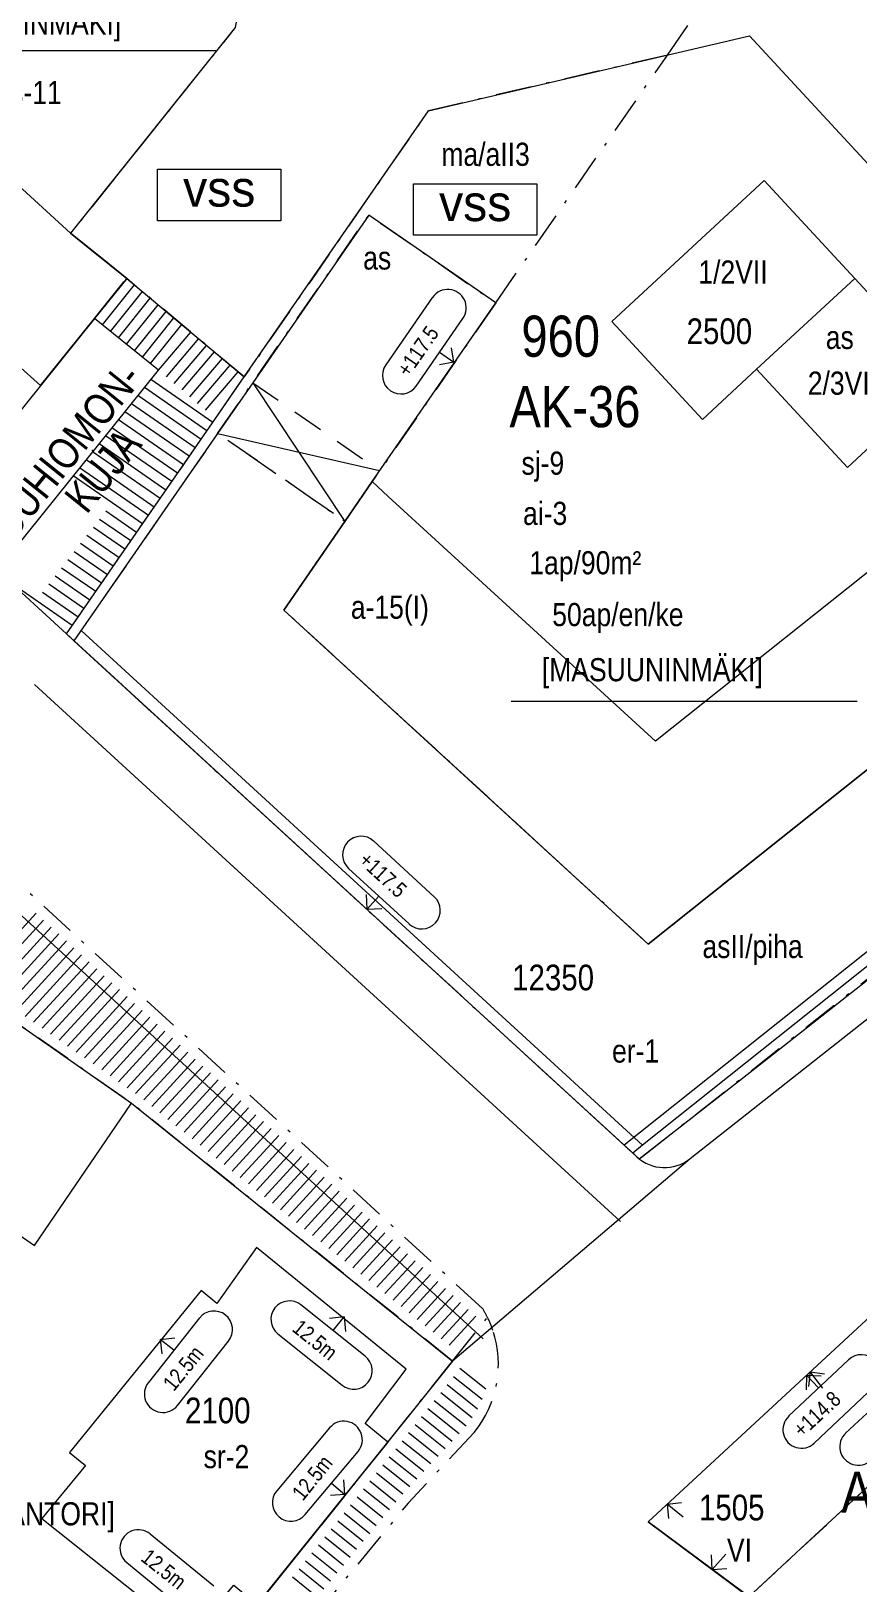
# Model space of a CAD drawing. Header units: metres. Extents: x 24485995 to 24488038, y 6819999 to 6822001.
# Drawn here: x 24487476.3 to 24487556.7, y 6821551.1 to 6821702 of the extents above; entities that cross this region are included whole.
import ezdxf
from ezdxf.enums import TextEntityAlignment as Align

# ---------------------------------------------------------------- set-up
doc = ezdxf.new("R2010")
doc.units = ezdxf.units.M
for name, pattern in [('k10020', [0]), ('k10040', [10.3, 3.5, -1.5, 0.3, -1.5, 3.5]), ('k10050', [8, 3, -2, 3]), ('K10271', [0]), ('k10400', [0]), ('K10430', [0]), ('k10630.1', [0]), ('k10vi1', [0]), ('Rak_yht', [0])]:
    doc.linetypes.add(name, pattern=pattern)
for name, color, linetype, lineweight in [('AK_AsemakaavaTeksti_Kadun_puistonnimi', 7, 'Continuous', 0), ('AK_AsemakaavaTeksti_Korttelinumero', 7, 'Continuous', 0), ('AK_AsemakaavaViiva_Kaupunginosan_raja', 7, 'Continuous', 0), ('AK_Kaavamerkinta_Kayttotarkoitusalue', 7, 'Continuous', 0), ('AK_KayttotarkoitusSymboliViiva_Virkistysalueen_kuvio_murtoviiva', 7, 'Continuous', 0), ('AK_KayttotarkoitusViiva', 7, 'Continuous', 0), ('AK_LiikennointiTeksti_Autopaikkamerkinta_m2', 7, 'Continuous', 0), ('AK_LiikennointiViiva_Ajoneuvoliittymakielto', 7, 'Continuous', 0), ('AK_LiikennointiViiva_Polkuviivoitus', 7, 'Continuous', 0), ('AK_MuuAsemakaavaTeksti_Alueenosan_kayttotarkoitus', 7, 'Continuous', 0), ('AK_MuuAsemakaavaTeksti_Erityismaarays', 7, 'Continuous', 0), ('AK_MuuAsemakaavaViiva_alueenosan_raja', 7, 'Continuous', 0), ('AK_MuuAsemakaavaViiva_Merkinnan_alleviivaus', 7, 'Continuous', 0), ('AK_MuuAsemakaavaViiva_Ohj_alueenosan_raja', 7, 'Continuous', 0), ('AK_RakennusalaTeksti_Kerrosala_tai_luku', 7, 'Continuous', 0), ('AK_RakennusalaTeksti_Rakennusoikeus', 7, 'Continuous', 0), ('AK_RakennusalaViiva_Rakennusalan_raja__I_', 7, 'Continuous', 0), ('AK_RakentaminenSymboli_Rajaan_kiinni_nuoli', 7, 'Continuous', 0), ('AK_RakentaminenSymboli_Vaestonsuoja', 7, 'Continuous', 0), ('AK_RakentaminenTeksti_Korkeusmerkinta', 7, 'Continuous', 0), ('AK_RakentaminenTeksti_Korkeusmerkinta_ja_soikio_ja_nuoli', 7, 'Continuous', 0), ('AK_RakentaminenTeksti_Rakentamismaarays', 7, 'Continuous', 0), ('AK_RakentaminenViiva_dB_yms_aaltoviiva', 7, 'Continuous', 0), ('AK_RakentaminenViiva_Kulkuaukko', 7, 'Continuous', 0), ('AK_RakentaminenViiva_Rak_yhtajaksoisesti', 7, 'Continuous', 0), ('AK_YmparistoViiva_Istutettava_puurivi', 7, 'Continuous', 0)]:
    doc.layers.add(name, color=color, linetype=linetype, lineweight=lineweight)
doc.styles.add('ArialNarrow', font='ARIALN.TTF')
doc.styles.add('Styledgn000', font='dgn000.shx')

# ---------------------------------------------------------------- blocks, each defined once
blk = doc.blocks.new('VSS')
at = {"layer": 'AK_RakentaminenSymboli_Vaestonsuoja', "color": 7, "linetype": 'Continuous', "lineweight": 13, "extrusion": (0, 0, -1), "flags": 128}
blk.add_lwpolyline([(-6, -2.5), (6, -2.5), (6, 2.5), (-6, 2.5), (-6, -2.5)], dxfattribs=at)
at = {"layer": 'AK_RakentaminenSymboli_Vaestonsuoja', "color": 7, "linetype": 'Continuous', "lineweight": 13, "style": 'Styledgn000'}
blk.add_text('vss', height=3.5, dxfattribs=at).set_placement((0.01, 0.62), align=Align.MIDDLE_CENTER)
blk = doc.blocks.new('NUOLI1')
at = {"layer": 'AK_RakentaminenSymboli_Rajaan_kiinni_nuoli', "color": 7, "linetype": 'Continuous', "lineweight": 0}
for p, q in [((0, 2), (0, 0)), ((0, 0), (-1, 1)), ((0, 0), (1, 1))]:
    blk.add_line(p, q, dxfattribs=at)

msp = doc.modelspace()

# ---------------------------------------------------------------- linework, layer by layer
at = {"layer": 'AK_AsemakaavaTeksti_Kadun_puistonnimi', "linetype": 'Continuous', "lineweight": 5}
msp.add_point((24487482.27, 6821661.22), dxfattribs=at)
at = {"layer": 'AK_AsemakaavaViiva_Kaupunginosan_raja', "linetype": 'k10020', "lineweight": 9, "flags": 128}
for points in [[(24487591.48, 6821632.64), (24487540.36, 6821592.36)], [(24487540.36, 6821592.36), (24487517.28, 6821572.69)], [(24487517.28, 6821572.69), (24487484.93, 6821532.35)]]:
    msp.add_lwpolyline(points, dxfattribs=at)
at = {"layer": 'AK_KayttotarkoitusSymboliViiva_Virkistysalueen_kuvio_murtoviiva', "linetype": 'k10vi1', "lineweight": 9, "flags": 128}
msp.add_lwpolyline([(24487482.48, 6821680.46), (24487485.6, 6821677.95), (24487497.03, 6821668.38), (24487514.93, 6821694.25), (24487546.14, 6821701.52), (24487577.62, 6821667.5), (24487585.69, 6821674.97), (24487532.38, 6821732.59), (24487565.46, 6821773.41), (24487589.38, 6821802.93), (24487618.08, 6821847.13), (24487682.44, 6821818.05), (24487640.07, 6821849.84), (24487616.27, 6821858.14), (24487613.69, 6821859.04), (24487613.35, 6821858.14), (24487608.7, 6821845.84), (24487601.26, 6821836.66), (24487575.39, 6821845.76), (24487572.07, 6821836.33), (24487594.58, 6821828.41), (24487538.51, 6821759.21), (24487515.49, 6821751.27), (24487501.45, 6821762.53), (24487489.56, 6821747.72), (24487502.43, 6821737.39), (24487496.16, 6821702.33), (24487482.02, 6821684.68)], dxfattribs=at)
at = {"layer": 'AK_KayttotarkoitusViiva', "linetype": 'Continuous', "lineweight": 20, "flags": 128}
for points in [[(24487482.47, 6821674.06), (24487467.1, 6821654.97), (24487417.96, 6821700.03), (24487469.28, 6821763.99)], [(24487489.56, 6821747.72), (24487502.43, 6821737.39), (24487496.16, 6821702.33), (24487480.15, 6821682.34), (24487485.6, 6821677.95)], [(24487497.03, 6821668.38), (24487514.93, 6821694.25), (24487546.14, 6821701.52), (24487577.62, 6821667.5)], [(24487485.6, 6821677.95), (24487482.47, 6821674.06)], [(24487485.6, 6821677.95), (24487497.03, 6821668.38)], [(24487479.74, 6821643.38), (24487473.01, 6821649.56), (24487488.7, 6821669.04), (24487482.47, 6821674.06)], [(24487479.74, 6821643.38), (24487494.23, 6821664.32), (24487497.03, 6821668.38)], [(24487577.62, 6821667.5), (24487601.39, 6821641.81), (24487591.48, 6821632.64), (24487540.36, 6821592.36)], [(24487535.18, 6821592.55), (24487479.74, 6821643.38)], [(24487457.7, 6821617.6), (24487486.08, 6821597.75)], [(24487446.18, 6821563.05), (24487465.78, 6821591.44), (24487476.64, 6821583.94), (24487486.08, 6821597.75)], [(24487486.08, 6821597.75), (24487517.28, 6821572.69), (24487484.93, 6821532.35)], [(24487561.78, 6821538.14), (24487536.28, 6821557.05), (24487562.68, 6821581.48)]]:
    msp.add_lwpolyline(points, dxfattribs=at)
at = {"layer": 'AK_KayttotarkoitusViiva', "linetype": 'Continuous', "lineweight": 20}
msp.add_arc((24487537.88, 6821595.5), 4, 227.5162, 308.2161, dxfattribs=at)
at = {"layer": 'AK_LiikennointiViiva_Ajoneuvoliittymakielto', "linetype": 'k10630.1', "lineweight": 5, "flags": 128}
for points in [[(24487533.95, 6821593.68), (24487479.74, 6821643.38)], [(24487591.48, 6821632.64), (24487540.36, 6821592.36)], [(24487535.18, 6821592.55), (24487533.95, 6821593.68)]]:
    msp.add_lwpolyline(points, dxfattribs=at)
at = {"layer": 'AK_LiikennointiViiva_Ajoneuvoliittymakielto', "linetype": 'k10630.1', "lineweight": 5}
msp.add_arc((24487537.88, 6821595.5), 4, 227.5162, 308.2161, dxfattribs=at)
at = {"layer": 'AK_LiikennointiViiva_Polkuviivoitus', "linetype": 'Continuous', "lineweight": 0, "flags": 128}
for points in [[(24487483.24, 6821673.43), (24487486.37, 6821677.31)], [(24487484.02, 6821672.8), (24487487.13, 6821676.67)], [(24487484.8, 6821672.18), (24487487.9, 6821676.03)], [(24487485.58, 6821671.55), (24487488.67, 6821675.38)], [(24487486.36, 6821670.92), (24487489.43, 6821674.74)], [(24487487.14, 6821670.3), (24487490.2, 6821674.1)], [(24487487.92, 6821669.67), (24487490.97, 6821673.46)], [(24487488.7, 6821669.04), (24487491.84, 6821672.73)], [(24487489.46, 6821668.39), (24487492.61, 6821672.09)], [(24487490.22, 6821667.74), (24487493.37, 6821671.44)], [(24487490.98, 6821667.1), (24487494.14, 6821670.8)], [(24487491.74, 6821666.45), (24487494.91, 6821670.16)], [(24487492.5, 6821665.8), (24487495.67, 6821669.52)], [(24487493.96, 6821663.94), (24487487.95, 6821668.11)], [(24487493.26, 6821665.15), (24487496.44, 6821668.88)], [(24487492.83, 6821662.3), (24487486.69, 6821666.55)], [(24487493.4, 6821663.12), (24487487.32, 6821667.33)], [(24487491.69, 6821660.65), (24487485.43, 6821664.98)], [(24487492.26, 6821661.48), (24487486.06, 6821665.77)], [(24487490.55, 6821659.01), (24487484.17, 6821663.42)], [(24487491.12, 6821659.83), (24487484.8, 6821664.2)], [(24487489.98, 6821658.19), (24487483.54, 6821662.64)], [(24487488.85, 6821656.54), (24487482.29, 6821661.08)], [(24487489.41, 6821657.37), (24487482.92, 6821661.86)], [(24487487.71, 6821654.9), (24487481.03, 6821659.52)], [(24487488.28, 6821655.72), (24487481.66, 6821660.3)], [(24487487.14, 6821654.08), (24487480.4, 6821658.74)], [(24487486, 6821652.43), (24487482.97, 6821654.52)], [(24487486.57, 6821653.25), (24487483.59, 6821655.31)], [(24487484.86, 6821650.79), (24487481.74, 6821652.95)], [(24487485.43, 6821651.61), (24487482.36, 6821653.74)], [(24487483.73, 6821649.14), (24487480.5, 6821651.37)], [(24487484.29, 6821649.96), (24487481.12, 6821652.16)], [(24487483.16, 6821648.32), (24487479.89, 6821650.58)], [(24487480.31, 6821644.21), (24487474.34, 6821648.34)], [(24487482.02, 6821646.67), (24487478.65, 6821649)], [(24487482.59, 6821647.5), (24487479.27, 6821649.79)], [(24487480.88, 6821645.03), (24487477.42, 6821647.42)], [(24487481.45, 6821645.85), (24487478.04, 6821648.21)], [(24487476.79, 6821616.24), (24487470.77, 6821609.67)], [(24487477.53, 6821615.57), (24487471.59, 6821609.1)], [(24487478.27, 6821614.89), (24487472.42, 6821608.52)], [(24487479, 6821614.22), (24487473.25, 6821607.94)], [(24487479.74, 6821613.54), (24487474.07, 6821607.36)], [(24487480.48, 6821612.86), (24487474.9, 6821606.78)], [(24487481.21, 6821612.19), (24487475.73, 6821606.2)], [(24487481.95, 6821611.51), (24487476.55, 6821605.63)], [(24487482.69, 6821610.84), (24487477.38, 6821605.05)], [(24487483.42, 6821610.16), (24487478.21, 6821604.47)], [(24487484.16, 6821609.48), (24487479.03, 6821603.89)], [(24487484.9, 6821608.81), (24487479.86, 6821603.31)], [(24487485.64, 6821608.13), (24487480.69, 6821602.73)], [(24487486.37, 6821607.46), (24487481.51, 6821602.16)], [(24487487.11, 6821606.78), (24487482.34, 6821601.58)], [(24487487.85, 6821606.11), (24487483.17, 6821601)], [(24487488.58, 6821605.43), (24487483.99, 6821600.42)], [(24487489.32, 6821604.75), (24487484.82, 6821599.84)], [(24487490.06, 6821604.08), (24487485.65, 6821599.27)], [(24487490.8, 6821603.4), (24487486.47, 6821598.69)], [(24487491.53, 6821602.73), (24487487.27, 6821598.08)], [(24487492.27, 6821602.05), (24487488.05, 6821597.45)], [(24487493.01, 6821601.37), (24487488.83, 6821596.82)], [(24487493.74, 6821600.7), (24487489.61, 6821596.19)], [(24487494.48, 6821600.02), (24487490.39, 6821595.57)], [(24487495.22, 6821599.35), (24487491.18, 6821594.94)], [(24487495.95, 6821598.67), (24487491.96, 6821594.31)], [(24487496.69, 6821598), (24487492.74, 6821593.68)], [(24487497.43, 6821597.32), (24487493.52, 6821593.06)], [(24487498.17, 6821596.64), (24487494.3, 6821592.43)], [(24487498.9, 6821595.97), (24487495.08, 6821591.8)], [(24487499.64, 6821595.29), (24487495.86, 6821591.17)], [(24487500.38, 6821594.62), (24487496.64, 6821590.55)], [(24487501.11, 6821593.94), (24487497.43, 6821589.92)], [(24487501.85, 6821593.26), (24487498.21, 6821589.29)], [(24487502.59, 6821592.59), (24487498.99, 6821588.66)], [(24487503.32, 6821591.91), (24487499.77, 6821588.04)], [(24487504.06, 6821591.24), (24487500.55, 6821587.41)], [(24487504.8, 6821590.56), (24487501.33, 6821586.78)], [(24487505.54, 6821589.89), (24487502.11, 6821586.15)], [(24487506.27, 6821589.21), (24487502.9, 6821585.53)], [(24487507.01, 6821588.53), (24487503.68, 6821584.9)], [(24487507.75, 6821587.86), (24487504.46, 6821584.27)], [(24487508.48, 6821587.18), (24487505.24, 6821583.64)], [(24487509.22, 6821586.51), (24487506.02, 6821583.02)], [(24487509.96, 6821585.83), (24487506.8, 6821582.39)], [(24487510.69, 6821585.16), (24487507.58, 6821581.76)], [(24487511.43, 6821584.48), (24487508.36, 6821581.13)], [(24487512.17, 6821583.8), (24487509.15, 6821580.51)], [(24487512.91, 6821583.13), (24487509.93, 6821579.88)], [(24487513.64, 6821582.45), (24487510.71, 6821579.25)], [(24487514.38, 6821581.78), (24487511.49, 6821578.62)], [(24487515.12, 6821581.1), (24487512.27, 6821578)], [(24487515.85, 6821580.42), (24487513.05, 6821577.37)], [(24487516.59, 6821579.75), (24487513.83, 6821576.74)], [(24487517.33, 6821579.07), (24487514.61, 6821576.11)], [(24487518.06, 6821578.4), (24487515.4, 6821575.49)], [(24487518.8, 6821577.72), (24487516.18, 6821574.86)], [(24487519.54, 6821577.05), (24487516.96, 6821574.23)], [(24487518, 6821571.99), (24487520.5, 6821569.99)], [(24487516.75, 6821570.42), (24487519.71, 6821568.06)], [(24487517.38, 6821571.2), (24487520.15, 6821568.99)], [(24487515.5, 6821568.86), (24487518.6, 6821566.38)], [(24487516.13, 6821569.64), (24487519.2, 6821567.19)], [(24487514.26, 6821567.3), (24487517.23, 6821564.92)], [(24487514.88, 6821568.08), (24487517.92, 6821565.65)], [(24487513.01, 6821565.74), (24487515.87, 6821563.45)], [(24487513.63, 6821566.52), (24487516.55, 6821564.19)], [(24487511.76, 6821564.17), (24487514.49, 6821561.98)], [(24487512.38, 6821564.95), (24487515.18, 6821562.72)], [(24487510.5, 6821562.61), (24487513.12, 6821560.51)], [(24487511.13, 6821563.39), (24487513.8, 6821561.24)], [(24487509.25, 6821561.05), (24487511.78, 6821559.02)], [(24487509.88, 6821561.83), (24487512.43, 6821559.78)], [(24487508, 6821559.49), (24487510.5, 6821557.48)], [(24487508.63, 6821560.27), (24487511.14, 6821558.25)], [(24487506.75, 6821557.93), (24487509.23, 6821555.94)], [(24487507.37, 6821558.71), (24487509.86, 6821556.71)], [(24487505.49, 6821556.38), (24487507.95, 6821554.4)], [(24487506.12, 6821557.16), (24487508.59, 6821555.17)], [(24487504.24, 6821554.82), (24487506.67, 6821552.86)], [(24487504.87, 6821555.6), (24487507.31, 6821553.63)], [(24487502.99, 6821553.26), (24487505.4, 6821551.32)], [(24487503.61, 6821554.04), (24487506.04, 6821552.09)], [(24487502.36, 6821552.48), (24487504.76, 6821550.55)], [(24487501.73, 6821551.7), (24487504.12, 6821549.78)]]:
    msp.add_lwpolyline(points, dxfattribs=at)
at = {"layer": 'AK_MuuAsemakaavaViiva_alueenosan_raja', "linetype": 'k10040', "lineweight": 5, "flags": 128}
for points in [[(24487502.43, 6821737.39), (24487496.16, 6821702.33), (24487480.15, 6821682.34)], [(24487538.16, 6821699.66), (24487548.73, 6821714.92)], [(24487538.16, 6821699.66), (24487514.93, 6821694.25), (24487497.03, 6821668.38)], [(24487521.48, 6821675.57), (24487528.74, 6821686.06), (24487538.16, 6821699.66)], [(24487494.44, 6821662.88), (24487509.15, 6821684.11), (24487521.48, 6821675.57), (24487506.8, 6821654.32), (24487494.44, 6821662.88)], [(24487520.21, 6821577.78), (24487466.28, 6821627.24), (24487452.91, 6821639.5), (24487417.74, 6821671.75), (24487405.71, 6821682.77)], [(24487480.15, 6821682.34), (24487485.6, 6821677.95)], [(24487497.03, 6821668.38), (24487485.6, 6821677.95)], [(24487480.47, 6821642.72), (24487479.74, 6821643.38), (24487494.23, 6821664.32), (24487497.03, 6821668.38)], [(24487480.47, 6821642.72), (24487535.42, 6821592.34), (24487574.18, 6821622.94), (24487591.38, 6821636.63), (24487599.35, 6821644.01), (24487584.71, 6821659.83), (24487574.4, 6821650.02), (24487577.88, 6821646.34), (24487536.3, 6821613.23), (24487500.89, 6821645.7), (24487506.8, 6821654.32), (24487494.44, 6821662.88), (24487480.47, 6821642.72)], [(24487517.28, 6821572.69), (24487486.08, 6821597.75), (24487457.7, 6821617.6)], [(24487517.28, 6821572.69), (24487520.67, 6821576.93)], [(24487510.99, 6821564.81), (24487517.28, 6821572.69)], [(24487519.38, 6821565.76), (24487512.97, 6821558.89), (24487502.2, 6821545.89), (24487488.83, 6821529.22), (24487475.81, 6821512.79), (24487458.71, 6821491.19)], [(24487510.99, 6821564.81), (24487498.3, 6821549.02)], [(24487546.09, 6821549.78), (24487562.16, 6821564.65), (24487575.2, 6821555.03), (24487572.99, 6821552.25), (24487569.25, 6821547.54), (24487564.9, 6821542.06), (24487554.81, 6821549.53), (24487551.91, 6821545.46), (24487546.09, 6821549.78)]]:
    msp.add_lwpolyline(points, dxfattribs=at)
at = {"layer": 'AK_MuuAsemakaavaViiva_alueenosan_raja', "linetype": 'k10040', "lineweight": 5}
for centre, radius, start, end in [((24487510.26, 6821571.84), 11.59, 26.0622, 30.8352), ((24487510.78, 6821572.17), 10.99, 18.5373, 25.7138), ((24487511.25, 6821572.36), 10.48, 320.9396, 18.3628)]:
    msp.add_arc(centre, radius, start, end, dxfattribs=at)
at = {"layer": 'AK_MuuAsemakaavaViiva_Merkinnan_alleviivaus', "linetype": 'Continuous', "lineweight": 5, "flags": 128}
for points in [[(24487460.65, 6821700.12), (24487494.27, 6821700.12)], [(24487522.99, 6821636.84), (24487556.62, 6821636.84)]]:
    msp.add_lwpolyline(points, dxfattribs=at)
at = {"layer": 'AK_MuuAsemakaavaViiva_Ohj_alueenosan_raja', "linetype": 'k10050', "lineweight": 5, "flags": 128}
msp.add_lwpolyline([(24487497.85, 6821667.81), (24487510.19, 6821659.27)], dxfattribs=at)
at = {"layer": 'AK_RakennusalaViiva_Rakennusalan_raja__I_', "linetype": 'K10271', "lineweight": 9, "flags": 128}
for points in [[(24487439.83, 6821701.69), (24487475, 6821669.55), (24487477.21, 6821667.53), (24487482.47, 6821674.06), (24487485.32, 6821677.6), (24487485.6, 6821677.95), (24487483.91, 6821679.32), (24487480.15, 6821682.34), (24487473.92, 6821688.05), (24487448.59, 6821711.29), (24487447.97, 6821711.85), (24487439.83, 6821701.69)], [(24487546.84, 6821669.11), (24487556.38, 6821677.94), (24487547.57, 6821687.46), (24487532.75, 6821673.75), (24487541.56, 6821664.23), (24487546.84, 6821669.11)], [(24487509.15, 6821684.11), (24487497.85, 6821667.81), (24487494.44, 6821662.88), (24487480.47, 6821642.72), (24487507.16, 6821618.25), (24487535.42, 6821592.34), (24487546.2, 6821600.79), (24487556.98, 6821609.24), (24487574.18, 6821622.94), (24487591.38, 6821636.63), (24487599.35, 6821644.01), (24487584.71, 6821659.83), (24487574.4, 6821650.02), (24487577.88, 6821646.34), (24487560.02, 6821632.12), (24487549.07, 6821623.4), (24487536.3, 6821613.23), (24487517.37, 6821630.59), (24487500.89, 6821645.7), (24487506.8, 6821654.32), (24487509.45, 6821658.2), (24487521.48, 6821675.57), (24487509.15, 6821684.11)], [(24487546.84, 6821669.11), (24487555.66, 6821659.56), (24487565.21, 6821668.4), (24487556.38, 6821677.94), (24487546.84, 6821669.11)], [(24487570.28, 6821654.39), (24487567.54, 6821657.28), (24487561.92, 6821652.8), (24487536.99, 6821632.95), (24487511.03, 6821656.76), (24487509.45, 6821658.2), (24487506.8, 6821654.32), (24487500.89, 6821645.7), (24487536.3, 6821613.23), (24487546.33, 6821621.22), (24487576.89, 6821645.55), (24487577.88, 6821646.34), (24487574.4, 6821650.02), (24487570.28, 6821654.39)], [(24487498.3, 6821549.02), (24487510.99, 6821564.81), (24487508.78, 6821566.62), (24487512.78, 6821571.9), (24487498.23, 6821583.72), (24487494.38, 6821578.3), (24487492.83, 6821579.56), (24487480.04, 6821563.81), (24487481.59, 6821562.55), (24487477.34, 6821557.4), (24487491.8, 6821545.88), (24487496.02, 6821550.89), (24487498.3, 6821549.02)], [(24487552.51, 6821555.72), (24487562.16, 6821564.65), (24487570.83, 6821572.67), (24487571.91, 6821573.67), (24487562.68, 6821581.48), (24487536.28, 6821557.05), (24487546.09, 6821549.78), (24487552.51, 6821555.72)]]:
    msp.add_lwpolyline(points, dxfattribs=at)
at = {"layer": 'AK_RakentaminenTeksti_Korkeusmerkinta_ja_soikio_ja_nuoli', "linetype": 'Continuous', "lineweight": 5, "flags": 128}
for points in [[(24487515.33, 6821676.11), (24487510.78, 6821669.53)], [(24487513.74, 6821667.48), (24487518.29, 6821674.06)], [(24487517.41, 6821669.8), (24487517.16, 6821671.19)], [(24487516.01, 6821670.77), (24487517.41, 6821669.8)], [(24487517.41, 6821669.8), (24487516.02, 6821669.55)], [(24487515.5, 6821617.84), (24487509.61, 6821623.25)], [(24487507.17, 6821620.59), (24487513.07, 6821615.19)], [(24487508.97, 6821616.64), (24487508.91, 6821618.05)], [(24487510.12, 6821617.89), (24487508.97, 6821616.64)], [(24487508.97, 6821616.64), (24487510.39, 6821616.7)], [(24487508.79, 6821573.16), (24487502.54, 6821578.15)], [(24487492.68, 6821576.88), (24487487.71, 6821570.61)], [(24487506.73, 6821576.98), (24487505.32, 6821576.82)], [(24487505.67, 6821575.65), (24487506.73, 6821576.98)], [(24487506.73, 6821576.98), (24487506.88, 6821575.58)], [(24487488.87, 6821574.8), (24487490.27, 6821574.96)], [(24487488.87, 6821574.8), (24487489.03, 6821573.39)], [(24487490.2, 6821573.74), (24487488.87, 6821574.8)], [(24487490.53, 6821568.37), (24487495.5, 6821574.64)], [(24487500.29, 6821575.33), (24487506.55, 6821570.34)], [(24487555.77, 6821572.82), (24487549.95, 6821567.33)], [(24487551.69, 6821571.31), (24487551.65, 6821569.9)], [(24487551.69, 6821571.31), (24487553.11, 6821571.27)], [(24487552.86, 6821570.08), (24487551.69, 6821571.31)], [(24487552.42, 6821564.71), (24487558.24, 6821570.2)], [(24487561.37, 6821571.13), (24487555.49, 6821565.69)], [(24487505.33, 6821566.2), (24487500.19, 6821560.08)], [(24487502.95, 6821557.76), (24487508.09, 6821563.89)], [(24487505.52, 6821560.83), (24487506.82, 6821559.73)], [(24487506.82, 6821559.73), (24487506.7, 6821561.14)], [(24487506.82, 6821559.73), (24487505.41, 6821559.61)], [(24487494.08, 6821550.82), (24487487.89, 6821555.88)], [(24487485.61, 6821553.1), (24487491.8, 6821548.03)]]:
    msp.add_lwpolyline(points, dxfattribs=at)
at = {"layer": 'AK_RakentaminenTeksti_Korkeusmerkinta_ja_soikio_ja_nuoli', "linetype": 'Continuous', "lineweight": 5}
for centre, start, end in [((24487516.81, 6821675.08), 325.2904, 145.2904), ((24487512.26, 6821668.51), 145.2904, 325.2904), ((24487508.39, 6821621.92), 47.4866, 227.4866), ((24487514.29, 6821616.51), 227.4866, 47.4866), ((24487494.09, 6821575.76), 321.5673, 141.5673), ((24487501.42, 6821576.74), 51.4237, 231.4237), ((24487507.67, 6821571.75), 231.4237, 51.4237), ((24487557.01, 6821571.51), 313.356, 133.356), ((24487489.12, 6821569.49), 141.5673, 321.5673), ((24487506.71, 6821565.05), 319.9939, 139.9939), ((24487551.19, 6821566.02), 133.356, 313.356), ((24487556.72, 6821564.37), 132.7714, 312.7714), ((24487501.57, 6821558.92), 139.9939, 319.9939), ((24487486.75, 6821554.49), 50.7089, 230.7089)]:
    msp.add_arc(centre, 1.8, start, end, dxfattribs=at)
at = {"layer": 'AK_RakentaminenViiva_dB_yms_aaltoviiva', "linetype": 'k10400', "lineweight": 0, "flags": 128}
msp.add_lwpolyline([(24487588.79, 6821636.16), (24487579.33, 6821628.62), (24487578.76, 6821629.35), (24487533.95, 6821593.68)], dxfattribs=at)
at = {"layer": 'AK_RakentaminenViiva_Kulkuaukko', "linetype": 'Continuous', "lineweight": 5, "flags": 128}
for points in [[(24487497.85, 6821667.81), (24487506.8, 6821654.32)], [(24487494.44, 6821662.88), (24487510.19, 6821659.27)]]:
    msp.add_lwpolyline(points, dxfattribs=at)
at = {"layer": 'AK_RakentaminenViiva_Rak_yhtajaksoisesti', "linetype": 'Rak_yht', "lineweight": 5, "flags": 128}
for points in [[(24487481.17, 6821643.71), (24487535.74, 6821593.67)], [(24487578.82, 6821627.96), (24487535.74, 6821593.67)], [(24487535.74, 6821593.67), (24487534.81, 6821592.92)]]:
    msp.add_lwpolyline(points, dxfattribs=at)
at = {"layer": 'AK_YmparistoViiva_Istutettava_puurivi', "linetype": 'K10430', "lineweight": 5, "flags": 128}
for points in [[(24487404.46, 6821681.01), (24487520.25, 6821574.85)], [(24487476.65, 6821638.46), (24487533.59, 6821586.25)]]:
    msp.add_lwpolyline(points, dxfattribs=at)

# ---------------------------------------------------------------- block references
at = {"layer": 'AK_RakentaminenSymboli_Rajaan_kiinni_nuoli', "color": 7, "lineweight": 0}
for p, rotation in [((24487552.03, 6821571.63), 218.267293354689), ((24487538.13, 6821558.79), 230.9011325841991), ((24487542.52, 6821552.43), 318.4662776426207)]:
    msp.add_blockref('NUOLI1', p, dxfattribs=dict(at, rotation=rotation))
at = {"layer": 'AK_RakentaminenSymboli_Vaestonsuoja', "color": 7, "lineweight": 5, "rotation": 359.999733196077}
for p in [(24487494.59, 6821686.06), (24487519.47, 6821684.65)]:
    msp.add_blockref('VSS', p, dxfattribs=at)

# ---------------------------------------------------------------- texts
at = {"layer": 'AK_AsemakaavaTeksti_Kadun_puistonnimi', "linetype": 'Continuous', "lineweight": 5, "style": 'ArialNarrow'}
for s, p in [('PUUHIOMON-', (24487473.11, 6821650.64)), ('KUJA', (24487481.7, 6821654.93))]:
    msp.add_text(s, height=3, rotation=51.1709, dxfattribs=at).set_placement(p)
at = {"layer": 'AK_AsemakaavaTeksti_Korttelinumero', "linetype": 'Continuous', "lineweight": 5, "style": 'ArialNarrow'}
msp.add_text('960', height=4, dxfattribs=at).set_placement((24487523.97, 6821670.33))
at = {"layer": 'AK_Kaavamerkinta_Kayttotarkoitusalue', "linetype": 'Continuous', "lineweight": 0, "style": 'ArialNarrow'}
for s, p in [('AK-36', (24487522.81, 6821663.48)), ('AL-3a', (24487555.07, 6821557.95))]:
    msp.add_text(s, height=4, dxfattribs=at).set_placement(p)
at = {"layer": 'AK_LiikennointiTeksti_Autopaikkamerkinta_m2', "linetype": 'Continuous', "lineweight": 0, "style": 'ArialNarrow'}
msp.add_text('1ap/90m²', height=2.25, dxfattribs=at).set_placement((24487524.74, 6821649.18))
at = {"layer": 'AK_MuuAsemakaavaTeksti_Alueenosan_kayttotarkoitus', "linetype": 'Continuous', "lineweight": 0, "style": 'ArialNarrow'}
for s, p in [('ma/aII3', (24487516.19, 6821688.89)), ('as', (24487508.59, 6821678.81)), ('as', (24487553.56, 6821671.09)), ('a-15(I)', (24487507.39, 6821644.86)), ('asII/piha', (24487541.57, 6821611.88))]:
    msp.add_text(s, height=2.25, dxfattribs=at).set_placement(p)
at = {"layer": 'AK_MuuAsemakaavaTeksti_Erityismaarays', "linetype": 'Continuous', "lineweight": 0, "style": 'ArialNarrow'}
for s, p in [('[MASUUNINMÄKI]', (24487463.59, 6821701.66)), ('rs-11', (24487473.42, 6821694.9)), ('sj-9', (24487523.98, 6821658.86)), ('ai-3', (24487524.13, 6821653.98)), ('50ap/en/ke', (24487526.97, 6821644.14)), ('[MASUUNINMÄKI]', (24487525.96, 6821638.78)), ('sr-2', (24487493.08, 6821562.28)), ('[PELLAVANTORI]', (24487463.54, 6821556.72))]:
    msp.add_text(s, height=2.25, dxfattribs=at).set_placement(p)
at = {"layer": 'AK_RakennusalaTeksti_Kerrosala_tai_luku', "linetype": 'Continuous', "lineweight": 0, "style": 'ArialNarrow'}
for s, p in [('1/2VII', (24487541.17, 6821677.44)), ('2/3VI', (24487551.81, 6821666.64)), ('VI', (24487543.95, 6821553.19))]:
    msp.add_text(s, height=2.25, dxfattribs=at).set_placement(p)
at = {"layer": 'AK_RakennusalaTeksti_Rakennusoikeus', "linetype": 'Continuous', "lineweight": 0, "style": 'ArialNarrow'}
for s, p in [('2500', (24487540.03, 6821671.56)), ('12350', (24487523.07, 6821608.73)), ('2100', (24487491.27, 6821566.64)), ('1505', (24487541.23, 6821557.2))]:
    msp.add_text(s, height=2.5, dxfattribs=at).set_placement(p)
at = {"layer": 'AK_RakentaminenTeksti_Korkeusmerkinta', "linetype": 'Continuous', "lineweight": 0, "style": 'ArialNarrow'}
for s, rotation, p in [('+117.5', 55.2904, (24487513, 6821668.27)), ('+117.5', 317.4865, (24487508.05, 6821621.21)), ('12.5m', 320.9071, (24487501.59, 6821575.68)), ('12.5m', 50.9302, (24487490.18, 6821569.67)), ('+114.8', 42.777, (24487551.26, 6821565.19)), ('12.5m', 51.2625, (24487502.73, 6821559.02)), ('12.5m', 321.4686, (24487486.88, 6821553.36))]:
    msp.add_text(s, height=1.5, rotation=rotation, dxfattribs=at).set_placement(p)
at = {"layer": 'AK_RakentaminenTeksti_Rakentamismaarays', "linetype": 'Continuous', "lineweight": 0, "style": 'ArialNarrow'}
msp.add_text('er-1', height=2.25, dxfattribs=at).set_placement((24487532.78, 6821601.71))

doc.saveas('drawing.dxf')
